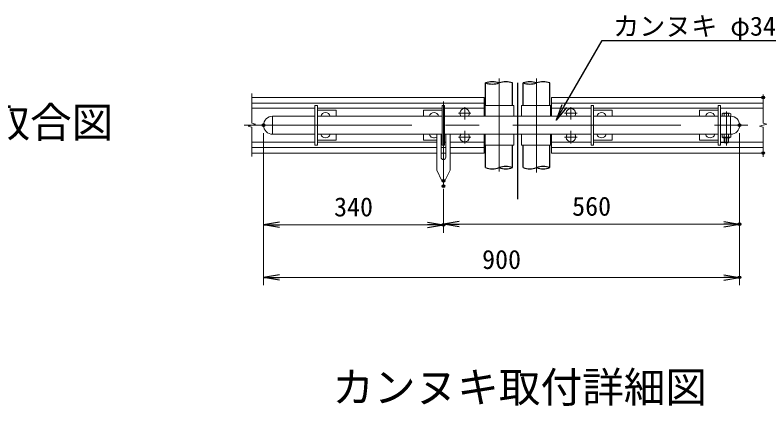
# Model space of a CAD drawing. Units: millimetres, scale not verified, with parts at other scales. Extents: x -6300 to 6300, y -4455 to 4455.
# Drawn here: x 1955 to 4805, y 706 to 2183 of the extents above; entities that cross this region are included whole.
import ezdxf
from ezdxf.enums import TextEntityAlignment as Align

# ---------------------------------------------------------------- set-up
doc = ezdxf.new("R2010")
doc.units = ezdxf.units.MM
doc.header["$LTSCALE"] = 20
doc.header["$PDMODE"] = 32
doc.header["$PDSIZE"] = 10
doc.linetypes.add('USER1', pattern=[50.8, 31.75, -6.35, 6.35, -6.35])
for name, color, linetype, lineweight in [('0-0_D-TTL-TXT', 7, 'Continuous', 25), ('0-1_D-STR1', 1, 'Continuous', 25), ('0-2_D-BMK', 2, 'USER1', 13), ('0-6_D-STR3', 3, 'Continuous', 13), ('0-7_0', 3, 'Continuous', 25), ('0-8_D-STR-DIM', 7, 'Continuous', 13), ('0-A_D-STR-TXT', 7, 'Continuous', 13), ('0-C_7詳細', 7, 'Continuous', 25)]:
    doc.layers.add(name, color=color, linetype=linetype, lineweight=lineweight)
doc.layers.add('0-9_Defpoints', color=7, linetype='Continuous')
doc.styles.add('ＭＳ ゴシック', font='')
doc.styles.get('ＭＳ ゴシック').set_extended_font_data('MS Gothic')

# ---------------------------------------------------------------- blocks, each defined once
blk = doc.blocks.new('_Open')
at = {"layer": '0-7_0', "color": 7}
blk.add_line((-20, 3.333), (0, 0), dxfattribs=at)
blk.add_lwpolyline([(-20, -3.333), (0, 0), (-20, 0)], dxfattribs=at)
blk = doc.blocks.new('MLeader9')
at = {"layer": '0-8_D-STR-DIM', "lineweight": 25}
blk.add_line((4039.95, 1833.45), (4001.29, 1786.49), dxfattribs=at)
for points in [[(4031.29, 1838.45), (4174.52, 2086.54), (5088.03, 2086.54), (5098.83, 2086.54)], [(4022.62, 1843.45), (4001.29, 1786.49), (4031.29, 1838.45)]]:
    blk.add_lwpolyline(points, dxfattribs=at)

msp = doc.modelspace()

# ---------------------------------------------------------------- linework, layer by layer
at = {"layer": '0-1_D-STR1'}
for p, q in [((3734.39, 1841.91), (3734.39, 1926.91)), ((3835.99, 1841.91), (3835.99, 1926.91)), ((3855.99, 1488.05), (3855.99, 1926.91)), ((3875.99, 1841.91), (3875.99, 1926.91)), ((3977.59, 1841.91), (3977.59, 1926.91)), ((3734.39, 1606.91), (3734.39, 1691.91)), ((3835.99, 1606.91), (3835.99, 1691.91)), ((3875.99, 1606.91), (3875.99, 1691.91)), ((3977.59, 1606.91), (3977.59, 1691.91))]:
    msp.add_line(p, q, dxfattribs=at)
for centre, start, end in [((3759.79, 1855.44), 70.43583, 109.56417), ((3759.79, 1998.38), 250.43583, 289.56417), ((3810.59, 1855.44), 70.43583, 109.56417), ((3901.39, 1855.44), 70.43583, 109.56417), ((3901.39, 1998.38), 250.43583, 289.56417), ((3952.19, 1855.44), 70.43583, 109.56417), ((3759.79, 1678.38), 250.43583, 289.56417), ((3810.59, 1535.44), 70.43583, 109.56417), ((3810.59, 1678.38), 250.43583, 289.56417), ((3901.39, 1678.38), 250.43583, 289.56417), ((3952.19, 1535.44), 70.43583, 109.56417), ((3952.19, 1678.38), 250.43583, 289.56417)]:
    msp.add_arc(centre, 75.85, start, end, dxfattribs=at)
at = {"layer": '0-2_D-BMK'}
for p, q in [((3785.19, 1942.87), (3785.19, 1592.37)), ((3926.79, 1943.38), (3926.79, 1587.73)), ((3574.69, 1856.02), (3574.69, 1536.53)), ((3655.19, 1835.6), (3655.19, 1788.22)), ((4056.79, 1835.6), (4056.79, 1788.22)), ((3678.88, 1811.91), (3631.5, 1811.91)), ((4033.1, 1811.91), (4080.48, 1811.91)), ((4644.69, 1818.4), (4644.69, 1690.53)), ((2820.98, 1766.91), (4819.67, 1766.91)), ((3655.19, 1745.6), (3655.19, 1698.22)), ((4056.79, 1745.6), (4056.79, 1698.22)), ((3678.88, 1721.91), (3631.5, 1721.91)), ((4033.1, 1721.91), (4080.48, 1721.91))]:
    msp.add_line(p, q, dxfattribs=at)
at = {"layer": '0-6_D-STR3'}
for p, q in [((3729.19, 1871.91), (2850.53, 1871.91)), ((3729.19, 1871.91), (3729.19, 1800.91)), ((3982.79, 1871.91), (4783.34, 1871.91)), ((3982.79, 1871.91), (3982.79, 1800.91)), ((3729.19, 1850.91), (2850.53, 1850.91)), ((3089.19, 1830.91), (2850.53, 1830.91)), ((3089.19, 1691.91), (3089.19, 1841.91)), ((3089.19, 1841.91), (3098.19, 1841.91)), ((3098.19, 1691.91), (3098.19, 1841.91)), ((3570.19, 1830.91), (3098.19, 1830.91)), ((3098.19, 1823.91), (3169.19, 1823.91)), ((3169.19, 1800.91), (3169.19, 1823.91)), ((3499.19, 1800.91), (3499.19, 1823.91)), ((3570.19, 1823.91), (3499.19, 1823.91)), ((3570.19, 1691.91), (3570.19, 1841.91)), ((3579.19, 1841.91), (3570.19, 1841.91)), ((3579.19, 1691.91), (3579.19, 1841.91)), ((3729.19, 1830.91), (3579.19, 1830.91)), ((3841.59, 1841.91), (3729.19, 1841.91)), ((3732.69, 1841.91), (3732.69, 1800.91)), ((3841.59, 1841.91), (3841.59, 1800.91)), ((3870.39, 1841.91), (3870.39, 1800.91)), ((3870.39, 1841.91), (3982.79, 1841.91)), ((3979.3, 1841.91), (3979.3, 1800.91)), ((3982.79, 1850.91), (4783.34, 1850.91)), ((3982.79, 1830.91), (4132.79, 1830.91)), ((4132.79, 1691.91), (4132.79, 1841.91)), ((4132.79, 1841.91), (4141.79, 1841.91)), ((4141.79, 1691.91), (4141.79, 1841.91)), ((4141.79, 1830.91), (4613.79, 1830.91)), ((4141.79, 1823.91), (4212.79, 1823.91)), ((4212.79, 1800.91), (4212.79, 1823.91)), ((4542.79, 1800.91), (4542.79, 1823.91)), ((4613.79, 1823.91), (4542.79, 1823.91)), ((4613.79, 1691.91), (4613.79, 1841.91)), ((4622.79, 1841.91), (4613.79, 1841.91)), ((4622.79, 1691.91), (4622.79, 1841.91)), ((4622.79, 1830.91), (4783.34, 1830.91)), ((3089.19, 1800.91), (2928.69, 1800.91)), ((2928.69, 1800.91), (2928.69, 1732.91)), ((2928.69, 1800.91), (2928.69, 1732.91)), ((3570.19, 1800.91), (3098.19, 1800.91)), ((4132.79, 1800.91), (3579.19, 1800.91)), ((4613.79, 1800.91), (4141.79, 1800.91)), ((4660.69, 1800.91), (4622.79, 1800.91)), ((4628.49, 1810.31), (4628.49, 1800.91)), ((4656.82, 1811.91), (4632.29, 1811.91)), ((4636.69, 1810.31), (4636.69, 1800.91)), ((4652.69, 1810.31), (4652.69, 1800.91)), ((4660.69, 1800.91), (4660.69, 1732.91)), ((4660.89, 1810.31), (4660.89, 1800.91)), ((3089.19, 1732.91), (2928.69, 1732.91)), ((3570.19, 1732.91), (3098.19, 1732.91)), ((3098.19, 1709.91), (3169.19, 1709.91)), ((3169.19, 1709.91), (3169.19, 1732.91)), ((3499.19, 1709.91), (3499.19, 1732.91)), ((3549.69, 1709.91), (3499.19, 1709.91)), ((3549.69, 1732.91), (3549.69, 1596.91)), ((3565.69, 1732.91), (3565.69, 1645.91)), ((3570.19, 1709.91), (3565.69, 1709.91)), ((4132.79, 1732.91), (3579.19, 1732.91)), ((3583.69, 1732.91), (3583.69, 1645.91)), ((3599.69, 1732.91), (3599.69, 1596.91)), ((3729.19, 1732.91), (3729.19, 1661.91)), ((3732.69, 1732.91), (3732.69, 1691.91)), ((3841.59, 1732.91), (3841.59, 1691.91)), ((3870.39, 1732.91), (3870.39, 1691.91)), ((3979.3, 1732.91), (3979.3, 1691.91)), ((3982.79, 1732.91), (3982.79, 1661.91)), ((4613.79, 1732.91), (4141.79, 1732.91)), ((4141.79, 1709.91), (4212.79, 1709.91)), ((4212.79, 1709.91), (4212.79, 1732.91)), ((4660.69, 1732.91), (4622.79, 1732.91)), ((4628.49, 1732.91), (4628.49, 1721.51)), ((4660.89, 1721.51), (4628.49, 1721.51)), ((4657.56, 1719.91), (4632.39, 1719.91)), ((4636.69, 1732.91), (4636.69, 1721.51)), ((4636.69, 1719.91), (4636.69, 1702.51)), ((4638.29, 1719.91), (4638.29, 1700.91)), ((4651.09, 1719.91), (4651.09, 1700.91)), ((4652.69, 1732.91), (4652.69, 1721.51)), ((4652.69, 1719.91), (4652.69, 1702.51)), ((4660.89, 1732.91), (4660.89, 1721.51)), ((3089.19, 1702.91), (2850.53, 1702.91)), ((3549.69, 1682.91), (2850.53, 1682.91)), ((3089.19, 1691.91), (3098.19, 1691.91)), ((3549.69, 1702.91), (3098.19, 1702.91)), ((3570.19, 1702.91), (3565.69, 1702.91)), ((3583.69, 1682.91), (3565.69, 1682.91)), ((3579.19, 1691.91), (3570.19, 1691.91)), ((3583.69, 1702.91), (3579.19, 1702.91)), ((3729.19, 1702.91), (3599.69, 1702.91)), ((3729.19, 1682.91), (3599.69, 1682.91)), ((3841.59, 1691.91), (3729.19, 1691.91)), ((3870.39, 1691.91), (3982.79, 1691.91)), ((3982.79, 1702.91), (4132.79, 1702.91)), ((3982.79, 1682.91), (4783.34, 1682.91)), ((4132.79, 1691.91), (4141.79, 1691.91)), ((4141.79, 1702.91), (4613.79, 1702.91)), ((4622.79, 1691.91), (4613.79, 1691.91)), ((4638.29, 1700.91), (4636.69, 1702.51)), ((4652.69, 1702.51), (4636.69, 1702.51)), ((4651.09, 1700.91), (4638.29, 1700.91)), ((4651.09, 1700.91), (4652.69, 1702.51)), ((4652.69, 1702.91), (4783.34, 1702.91)), ((3549.69, 1661.91), (2850.53, 1661.91)), ((3583.69, 1661.91), (3565.69, 1661.91)), ((3729.19, 1661.91), (3599.69, 1661.91)), ((3982.79, 1661.91), (4783.34, 1661.91)), ((3580.69, 1556.91), (3599.69, 1596.91))]:
    msp.add_line(p, q, dxfattribs=at)
for points in [[(2850.53, 1887.25), (2850.53, 1774.41), (2864.53, 1770.66), (2836.54, 1763.16), (2850.53, 1759.41), (2850.53, 1648.9)], [(4783.34, 1883.63), (4783.34, 1774.41), (4797.33, 1770.66), (4769.34, 1763.16), (4783.34, 1759.41), (4783.34, 1647.63)], [(4613.79, 1709.91), (4542.79, 1709.91), (4542.79, 1732.91)], [(3580.69, 1556.91), (3568.69, 1556.91), (3549.69, 1596.91)]]:
    msp.add_lwpolyline(points, dxfattribs=at)
for centre, radius, start, end in [((3655.19, 1811.91), 18, 322.33011, 217.66989), ((4056.79, 1811.91), 18, 322.33011, 217.66989), ((2928.69, 1766.91), 34, 90, 270), ((3129.19, 1796.91), 18, 12.83959, 167.16041), ((3539.19, 1796.91), 18, 12.83959, 167.16041), ((4172.79, 1796.91), 18, 12.83959, 167.16041), ((4582.79, 1796.91), 18, 12.83959, 167.16041), ((4632.59, 1805.89), 6.03, 47.18249, 132.81751), ((4644.69, 1791.11), 20.8, 67.38014, 112.61986), ((4656.79, 1805.86), 6.05, 47.363, 132.637), ((4660.69, 1766.91), 34, 270, 90), ((3129.19, 1736.91), 18, 192.83959, 347.16041), ((3539.19, 1736.91), 18, 192.83959, 305.68533), ((3655.19, 1721.91), 18, 137.03672, 37.66989), ((4056.79, 1721.91), 18, 142.33011, 37.66989), ((4172.79, 1736.91), 18, 192.83959, 347.16041), ((4582.79, 1736.91), 18, 192.83959, 347.16041), ((4632.59, 1725.95), 6.04, 227.28053, 312.71947), ((4644.69, 1740.71), 20.8, 247.38014, 292.61986), ((4656.79, 1725.78), 5.92, 226.1605, 313.8395), ((3574.69, 1645.91), 9, 180, 0)]:
    msp.add_arc(centre, radius, start, end, dxfattribs=at)
at = {"layer": '0-8_D-STR-DIM'}
for p, q in [((2894.69, 1736.91), (2894.69, 1162.13)), ((2894.69, 1736.91), (2894.69, 1360.66)), ((4694.69, 1736.91), (4694.69, 1363.16)), ((4694.69, 1736.91), (4694.69, 1162.13)), ((3574.69, 1526.91), (3574.69, 1363.16)), ((3574.69, 1506.53), (3574.69, 1360.66)), ((2954.69, 1390.66), (3514.69, 1390.66)), ((3634.69, 1393.16), (4634.69, 1393.16)), ((2954.69, 1192.13), (4634.69, 1192.13))]:
    msp.add_line(p, q, dxfattribs=at)
at = {"layer": '0-9_Defpoints'}
for p in [(4783.34, 1871.91), (2894.69, 1766.91), (2894.69, 1766.91), (4694.69, 1766.91), (4694.69, 1766.91), (4783.34, 1661.91), (3574.69, 1556.91), (3574.69, 1536.53), (4694.69, 1393.16), (3574.69, 1390.66), (4694.69, 1192.13)]:
    msp.add_point(p, dxfattribs=at)
at = {"layer": '0-C_7詳細'}
msp.add_line((4622.79, 1702.91), (4636.69, 1702.91), dxfattribs=at)

# ---------------------------------------------------------------- block references
at = {"layer": '0-8_D-STR-DIM'}
msp.add_blockref('MLeader9', (0, 0), dxfattribs=at)
at = {"layer": '0-8_D-STR-DIM', "xscale": 3, "yscale": 3, "rotation": 180}
for p in [(2894.69, 1390.66), (3574.69, 1393.16), (2894.69, 1192.13)]:
    msp.add_blockref('_Open', p, dxfattribs=at)
at = {"layer": '0-8_D-STR-DIM', "xscale": 3, "yscale": 3}
for p in [(3574.69, 1390.66), (4694.69, 1393.16), (4694.69, 1192.13)]:
    msp.add_blockref('_Open', p, dxfattribs=at)

# ---------------------------------------------------------------- texts
at = {"layer": '0-0_D-TTL-TXT', "style": 'ＭＳ ゴシック'}
for s, p in [('胴縁と金網の取合図', (910.18, 1685.61)), ('カンヌキ取付詳細図', (3154.65, 684.68))]:
    msp.add_text(s, height=115.4, dxfattribs=at).set_placement(p, align=Align.BOTTOM_LEFT)
at = {"layer": '0-8_D-STR-DIM', "style": 'ＭＳ ゴシック'}
for s, p in [('340', (3161.38, 1400.78)), ('560', (4061.38, 1403.28)), ('900', (3721.01, 1202.25))]:
    msp.add_text(s, height=72.14, dxfattribs=at).set_placement(p, align=Align.BOTTOM_LEFT)
at = {"layer": '0-A_D-STR-TXT', "style": 'ＭＳ ゴシック'}
msp.add_text('カンヌキ φ34x2.3', height=72.14, dxfattribs=at).set_placement((4216.54, 2083.63), align=Align.BOTTOM_LEFT)

doc.saveas('drawing.dxf')
